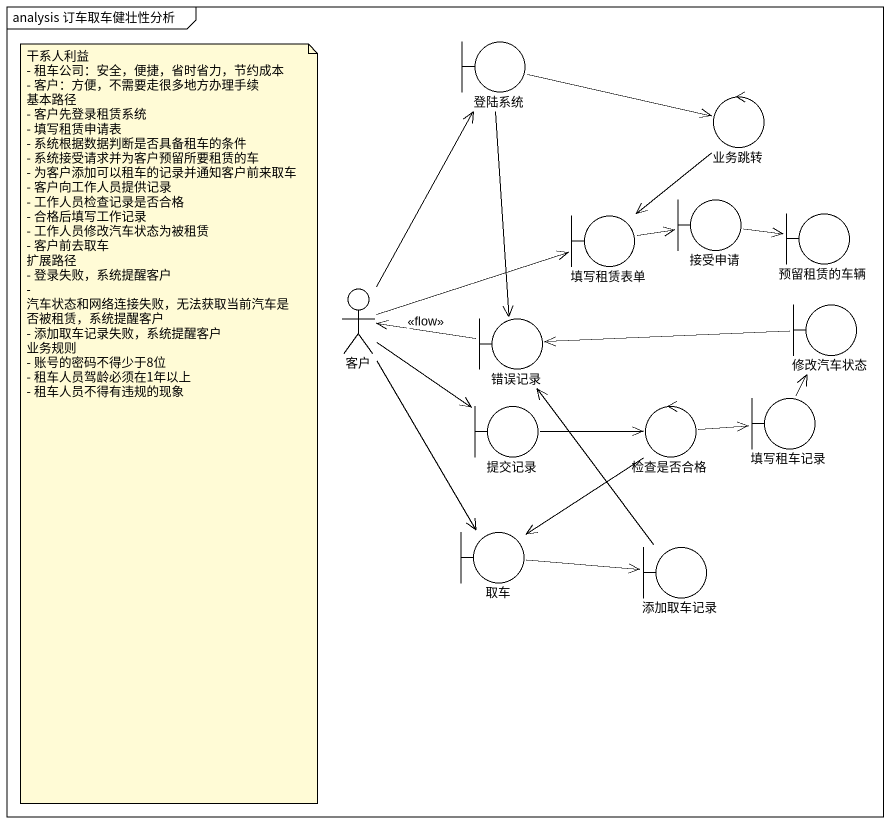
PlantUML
@startuml
mainframe analysis 订车取车健壮性分析
boundary 登陆系统
control 业务跳转
boundary 接受申请
boundary 预留租赁的车辆
boundary 填写租赁表单
actor 客户
boundary 修改汽车状态
boundary 错误记录
boundary 提交记录
control 检查是否合格
boundary 填写租车记录
boundary 取车
boundary 添加取车记录
登陆系统 -right-> 业务跳转
登陆系统 --> 错误记录
业务跳转 --> 填写租赁表单
接受申请 -right-> 预留租赁的车辆
填写租赁表单 -right-> 接受申请
客户 -up-> 登陆系统
客户 -right-> 填写租赁表单
客户 <-right- 错误记录 : <<flow>>
客户 --> 提交记录
客户 --> 取车
修改汽车状态 -left-> 错误记录
提交记录 -right-> 检查是否合格
检查是否合格 -right-> 填写租车记录
检查是否合格 --> 取车
填写租车记录 -up-> 修改汽车状态
取车 -right-> 添加取车记录
添加取车记录 -up-> 错误记录
note as N1
  干系人利益
  - 租车公司：安全，便捷，省时省力，节约成本
  - 客户：方便，不需要走很多地方办理手续
  基本路径
  - 客户先登录租赁系统
  - 填写租赁申请表
  - 系统根据数据判断是否具备租车的条件
  - 系统接受请求并为客户预留所要租赁的车
  - 为客户添加可以租车的记录并通知客户前来取车
  - 客户向工作人员提供记录
  - 工作人员检查记录是否合格
  - 合格后填写工作记录
  - 工作人员修改汽车状态为被租赁
  - 客户前去取车
  扩展路径
  - 登录失败，系统提醒客户
  - 汽车状态和网络连接失败，无法获取当前汽车是否被租赁，系统提醒客户
  - 添加取车记录失败，系统提醒客户
  业务规则
  - 账号的密码不得少于8位
  - 租车人员驾龄必须在1年以上
  - 租车人员不得有违规的现象
end note
@enduml
